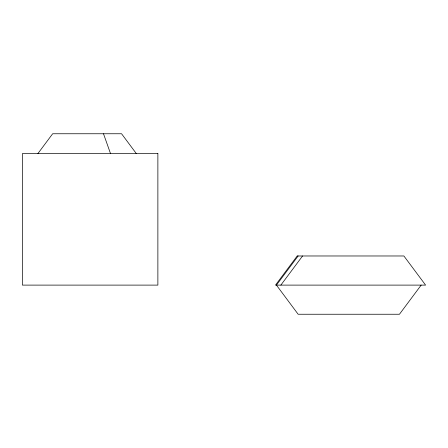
<?xml version="1.0" encoding="UTF-8"?>
<svg xmlns="http://www.w3.org/2000/svg" width="448" height="448" viewBox="0 0 448 448"><rect width="100%" height="100%" fill="white"/><g stroke="black" fill="none" stroke-linecap="round" stroke-linejoin="round"><path stroke-width="0.67" d="M37.895 153.569L52.662 133.756L121.559 133.756L136.321 153.569M298.138 255.976L276.427 285.107L298.138 314.244L399.459 314.244L421.17 285.107M280.857 285.107L302.568 255.976M103.494 133.756L110.516 153.569M297.209 255.976L275.498 285.107L425.6 285.107L403.889 255.976L297.209 255.976M157.875 153.569L22.4 153.569L22.4 285.107L157.875 285.107L157.875 153.569"/></g></svg>
